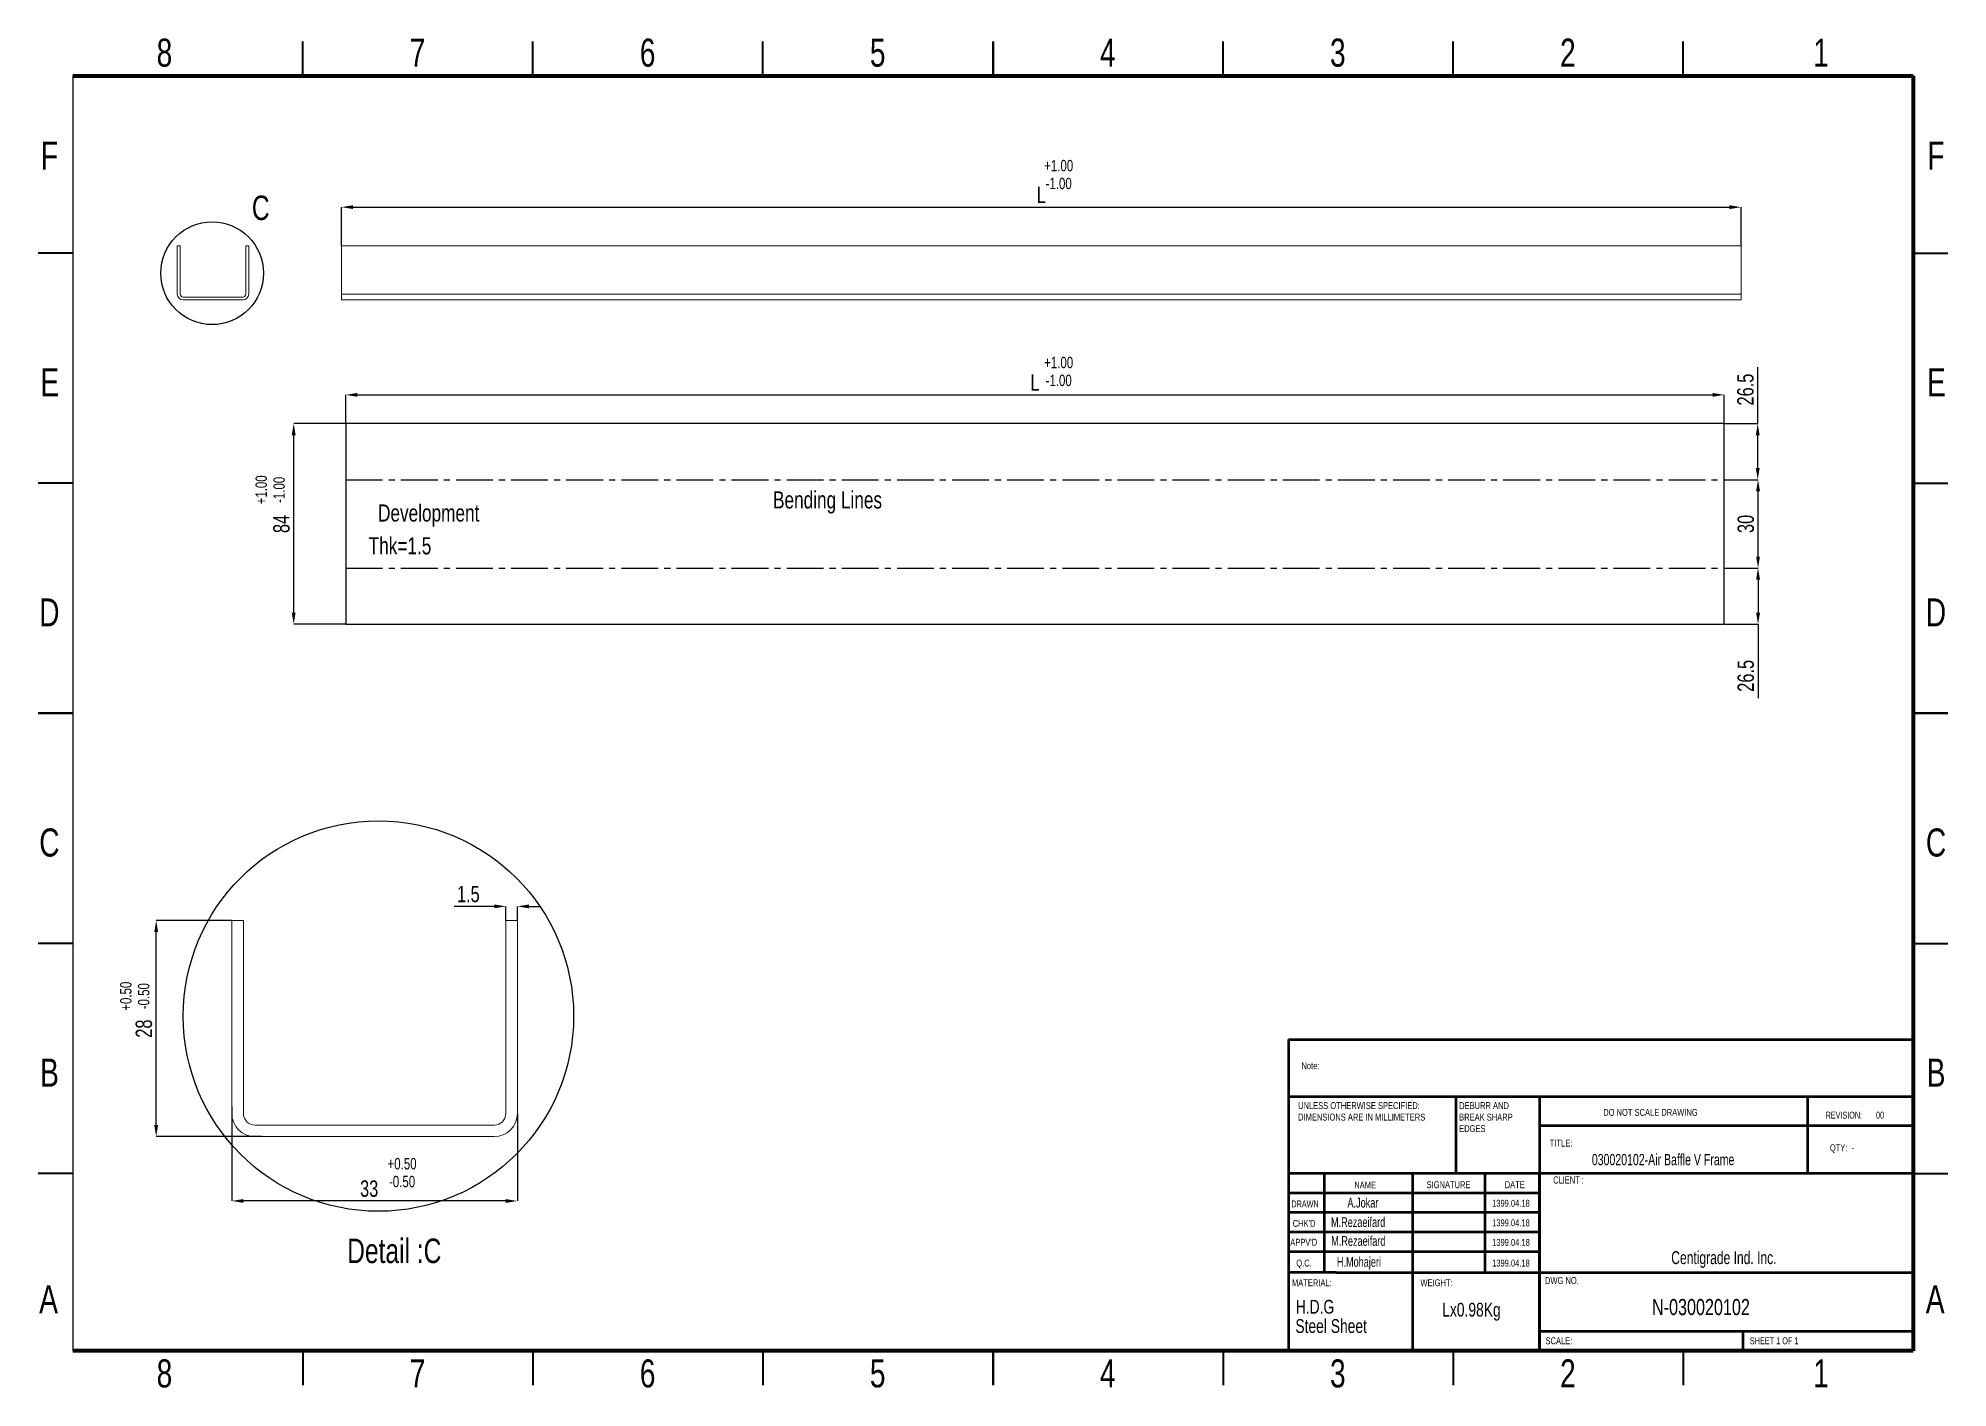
# Model space of a CAD drawing. Header units: millimetres. Extents: x 914 to 1904, y 302 to 1002.
import ezdxf

# ---------------------------------------------------------------- set-up
doc = ezdxf.new("R2010")
doc.units = ezdxf.units.MM
doc.linetypes.add('CENTER2', pattern=[28.575, 19.05, -3.175, 3.175, -3.175])
doc.linetypes.add('SLD-Solid', pattern=[0])
doc.styles.add('SLDTEXTSTYLE0', font='TXT', dxfattribs={"width": 0.75})
doc.styles.add('SLDTEXTSTYLE1', font='TXT', dxfattribs={"width": 0.686449})
doc.styles.add('SLDTEXTSTYLE2', font='TXT', dxfattribs={"width": 0.652778})
doc.styles.add('SLDTEXTSTYLE3', font='TXT', dxfattribs={"width": 0.692308})
doc.styles.add('SLDTEXTSTYLE4', font='TXT', dxfattribs={"width": 0.7})
doc.styles.add('SLDTEXTSTYLE5', font='TXT', dxfattribs={"width": 0.678571})
doc.dimstyles.new('SLDDIMSTYLE30', dxfattribs={"dimscale": 4, "dimtxt": 2.116667, "dimasz": 1.5, "dimexe": 0, "dimexo": 0.0625, "dimgap": 0.529167, "dimtad": 1, "dimdec": 0, "dimrnd": 1e-09, "dimzin": 12, "dimdsep": 46, "dimtxsty": 'SLDTEXTSTYLE0', "dimcen": 0.09, "dimadec": 0, "dimazin": 3, "dimtfac": 1, "dimtdec": 0, "dimtofl": 0, "dimtmove": 0, "dimatfit": 3, "dimfxl": 1, "dimfrac": 2, "dimtolj": 1, "dimtzin": 12, "dimarcsym": 0})
doc.dimstyles.new('ssss', dxfattribs={"dimscale": 4, "dimtxt": 2.116667, "dimasz": 1.5, "dimexe": 0, "dimexo": 0.0625, "dimgap": 0.529167, "dimtad": 1, "dimdec": 0, "dimlfac": 0.25, "dimrnd": 1e-09, "dimzin": 12, "dimdsep": 46, "dimtxsty": 'SLDTEXTSTYLE0', "dimcen": 0.09, "dimadec": 0, "dimazin": 3, "dimtfac": 1, "dimtdec": 0, "dimtofl": 0, "dimtmove": 0, "dimatfit": 3, "dimfxl": 1, "dimfrac": 2, "dimtolj": 1, "dimtzin": 12, "dimarcsym": 0})

# ---------------------------------------------------------------- blocks, each defined once
blk = doc.blocks.new('SW_NOTE_62')
at = {"color": 0, "linetype": 'Continuous', "lineweight": 0, "char_height": 1.5, "attachment_point": 1, "style": 'SLDTEXTSTYLE0'}
for s, insert in [('UNLESS OTHERWISE SPECIFIED:', (0, 1.93)), ('DIMENSIONS ARE IN MILLIMETERS', (0, -0.57))]:
    blk.add_mtext(s, dxfattribs=dict(at, insert=insert))
blk = doc.blocks.new('SW_NOTE_63')
at = {"color": 0, "linetype": 'Continuous', "lineweight": 0, "char_height": 1.5, "attachment_point": 1, "style": 'SLDTEXTSTYLE0'}
for s, insert in [('DEBURR AND', (0, 1.93)), ('BREAK SHARP', (0, -0.57)), ('EDGES', (0, -3.07))]:
    blk.add_mtext(s, dxfattribs=dict(at, insert=insert))
blk = doc.blocks.new('*D4')
at = {"color": 0, "lineweight": -2, "transparency": 16777216}
for p, q in [((1070.87, 894.35), (1070.87, 914.18)), ((1076.87, 914.18), (1790.41, 914.18)), ((1796.41, 894.35), (1796.41, 914.18))]:
    blk.add_line(p, q, dxfattribs=at)
at = {"color": 0, "transparency": 16777216}
for points in [[(1076.87, 915.18), (1076.87, 913.18), (1070.87, 914.18)], [(1790.41, 915.18), (1790.41, 913.18), (1796.41, 914.18)]]:
    blk.add_solid(points, dxfattribs=at)
at = {"layer": 'Defpoints', "color": 0, "transparency": 16777216}
for p in [(1796.41, 914.18), (1070.87, 894.1), (1796.41, 894.1)]:
    blk.add_point(p, dxfattribs=at)
at = {"color": 0, "transparency": 16777216, "insert": (1433.64, 920.53), "char_height": 8.467, "attachment_point": 5, "style": 'SLDTEXTSTYLE0'}
blk.add_mtext('\\A1;L', dxfattribs=at)
blk = doc.blocks.new('*D5')
at = {"color": 0, "lineweight": -2, "transparency": 16777216}
for p, q in [((1013.77, 544.35), (974.79, 544.35)), ((974.79, 438.35), (974.79, 538.35)), ((1029.49, 432.35), (974.79, 432.35))]:
    blk.add_line(p, q, dxfattribs=at)
at = {"color": 0, "transparency": 16777216}
for points in [[(973.79, 538.35), (975.79, 538.35), (974.79, 544.35)], [(973.79, 438.35), (975.79, 438.35), (974.79, 432.35)]]:
    blk.add_solid(points, dxfattribs=at)
at = {"layer": 'Defpoints', "color": 0, "transparency": 16777216}
for p in [(974.79, 544.35), (1014.02, 544.35), (1029.74, 432.35)]:
    blk.add_point(p, dxfattribs=at)
at = {"color": 0, "transparency": 16777216, "insert": (968.44, 488.35), "char_height": 8.467, "attachment_point": 5, "rotation": 90, "style": 'SLDTEXTSTYLE0'}
blk.add_mtext('\\A1;28', dxfattribs=at)
blk = doc.blocks.new('*D6')
at = {"color": 0, "lineweight": -2, "transparency": 16777216}
for p, q in [((1014.02, 447.75), (1014.02, 399)), ((1162.02, 444.1), (1162.02, 399)), ((1156.02, 399), (1020.02, 399))]:
    blk.add_line(p, q, dxfattribs=at)
at = {"color": 0, "transparency": 16777216}
for points in [[(1020.02, 400), (1020.02, 398), (1014.02, 399)], [(1156.02, 400), (1156.02, 398), (1162.02, 399)]]:
    blk.add_solid(points, dxfattribs=at)
at = {"layer": 'Defpoints', "color": 0, "transparency": 16777216}
for p in [(1014.02, 448), (1162.02, 444.35), (1014.02, 399)]:
    blk.add_point(p, dxfattribs=at)
at = {"color": 0, "transparency": 16777216, "insert": (1085.21, 405.35), "char_height": 8.467, "width": 10.5833, "attachment_point": 5, "style": 'SLDTEXTSTYLE0'}
blk.add_mtext('\\A1;33', dxfattribs=at)
blk = doc.blocks.new('*D7')
at = {"color": 0, "lineweight": -2, "transparency": 16777216}
for p, q in [((1150.02, 551.72), (1129.2, 551.72)), ((1156.02, 544.6), (1156.02, 551.72)), ((1162.02, 544.6), (1162.02, 551.72)), ((1168.02, 551.72), (1174.02, 551.72))]:
    blk.add_line(p, q, dxfattribs=at)
at = {"color": 0, "transparency": 16777216}
for points in [[(1150.02, 552.72), (1150.02, 550.72), (1156.02, 551.72)], [(1168.02, 552.72), (1168.02, 550.72), (1162.02, 551.72)]]:
    blk.add_solid(points, dxfattribs=at)
at = {"layer": 'Defpoints', "color": 0, "transparency": 16777216}
for p in [(1156.02, 551.72), (1156.02, 544.35), (1162.02, 544.35)]:
    blk.add_point(p, dxfattribs=at)
at = {"color": 0, "transparency": 16777216, "insert": (1136.61, 558.07), "char_height": 8.467, "attachment_point": 5, "style": 'SLDTEXTSTYLE0'}
blk.add_mtext('\\A1;1.5', dxfattribs=at)
blk = doc.blocks.new('*D8')
at = {"color": 0, "lineweight": -2, "transparency": 16777216}
for p, q in [((1072.85, 801.98), (1046.08, 801.98)), ((1046.08, 703.96), (1046.08, 795.98)), ((1072.85, 697.96), (1046.08, 697.96))]:
    blk.add_line(p, q, dxfattribs=at)
at = {"color": 0, "transparency": 16777216}
for points in [[(1045.08, 795.98), (1047.08, 795.98), (1046.08, 801.98)], [(1045.08, 703.96), (1047.08, 703.96), (1046.08, 697.96)]]:
    blk.add_solid(points, dxfattribs=at)
at = {"layer": 'Defpoints', "color": 0, "transparency": 16777216}
for p in [(1046.08, 801.98), (1073.1, 801.98), (1073.1, 697.96)]:
    blk.add_point(p, dxfattribs=at)
at = {"color": 0, "transparency": 16777216, "insert": (1039.73, 749.97), "char_height": 8.467, "attachment_point": 5, "rotation": 90, "style": 'SLDTEXTSTYLE0'}
blk.add_mtext('\\A1;84', dxfattribs=at)
blk = doc.blocks.new('*D9')
at = {"color": 0, "lineweight": -2, "transparency": 16777216}
for p, q in [((1073.1, 802.23), (1073.1, 816.87)), ((1079.1, 816.87), (1781.71, 816.87)), ((1787.71, 802.23), (1787.71, 816.87))]:
    blk.add_line(p, q, dxfattribs=at)
at = {"color": 0, "transparency": 16777216}
for points in [[(1079.1, 817.87), (1079.1, 815.87), (1073.1, 816.87)], [(1781.71, 817.87), (1781.71, 815.87), (1787.71, 816.87)]]:
    blk.add_solid(points, dxfattribs=at)
at = {"layer": 'Defpoints', "color": 0, "transparency": 16777216}
for p in [(1787.71, 816.87), (1073.1, 801.98), (1787.71, 801.98)]:
    blk.add_point(p, dxfattribs=at)
at = {"color": 0, "transparency": 16777216, "insert": (1430.4, 823.22), "char_height": 8.467, "attachment_point": 5, "style": 'SLDTEXTSTYLE0'}
blk.add_mtext('\\A1;L', dxfattribs=at)
blk = doc.blocks.new('*D10')
at = {"color": 0, "lineweight": -2, "transparency": 16777216}
for p, q in [((1787.96, 727.06), (1805.24, 727.06)), ((1805.24, 721.06), (1805.24, 703.96)), ((1787.96, 697.96), (1805.24, 697.96)), ((1805.24, 697.96), (1805.24, 659.59))]:
    blk.add_line(p, q, dxfattribs=at)
at = {"color": 0, "transparency": 16777216}
for points in [[(1804.24, 721.06), (1806.24, 721.06), (1805.24, 727.06)], [(1804.24, 703.96), (1806.24, 703.96), (1805.24, 697.96)]]:
    blk.add_solid(points, dxfattribs=at)
at = {"layer": 'Defpoints', "color": 0, "transparency": 16777216}
for p in [(1787.71, 727.06), (1787.71, 697.96), (1805.24, 697.96)]:
    blk.add_point(p, dxfattribs=at)
at = {"color": 0, "transparency": 16777216, "insert": (1798.89, 671.23), "char_height": 8.467, "attachment_point": 5, "rotation": 90, "style": 'SLDTEXTSTYLE0'}
blk.add_mtext('\\A1;26.5', dxfattribs=at)
blk = doc.blocks.new('*D11')
at = {"color": 0, "lineweight": -2, "transparency": 16777216}
for p, q in [((1787.96, 772.89), (1805.24, 772.89)), ((1805.24, 733.06), (1805.24, 766.89)), ((1787.96, 727.06), (1805.24, 727.06))]:
    blk.add_line(p, q, dxfattribs=at)
at = {"color": 0, "transparency": 16777216}
for points in [[(1804.24, 766.89), (1806.24, 766.89), (1805.24, 772.89)], [(1804.24, 733.06), (1806.24, 733.06), (1805.24, 727.06)]]:
    blk.add_solid(points, dxfattribs=at)
at = {"layer": 'Defpoints', "color": 0, "transparency": 16777216}
for p in [(1787.71, 772.89), (1805.24, 772.89), (1787.71, 727.06)]:
    blk.add_point(p, dxfattribs=at)
at = {"color": 0, "transparency": 16777216, "insert": (1798.89, 749.97), "char_height": 8.467, "attachment_point": 5, "rotation": 90, "style": 'SLDTEXTSTYLE0'}
blk.add_mtext('\\A1;30', dxfattribs=at)
blk = doc.blocks.new('*D3')
at = {"color": 0, "lineweight": -2, "transparency": 16777216}
for p, q in [((1805.07, 801.98), (1805.07, 831.26)), ((1787.96, 801.98), (1805.07, 801.98)), ((1805.07, 778.89), (1805.07, 795.98)), ((1787.96, 772.89), (1805.07, 772.89))]:
    blk.add_line(p, q, dxfattribs=at)
at = {"color": 0, "transparency": 16777216}
for points in [[(1804.07, 795.98), (1806.07, 795.98), (1805.07, 801.98)], [(1804.07, 778.89), (1806.07, 778.89), (1805.07, 772.89)]]:
    blk.add_solid(points, dxfattribs=at)
at = {"layer": 'Defpoints', "color": 0, "transparency": 16777216}
for p in [(1787.71, 801.98), (1805.07, 801.98), (1787.71, 772.89)]:
    blk.add_point(p, dxfattribs=at)
at = {"color": 0, "transparency": 16777216, "insert": (1798.72, 819.62), "char_height": 8.467, "attachment_point": 5, "rotation": 90, "style": 'SLDTEXTSTYLE0'}
blk.add_mtext('\\A1;26.5', dxfattribs=at)

msp = doc.modelspace()

# ---------------------------------------------------------------- linework, layer by layer
at = {"color": 7, "linetype": 'Continuous', "lineweight": 35}
for p, q in [((1050.79, 982.19), (1050.79, 1000.09)), ((1170.06, 982.19), (1170.06, 1000.09)), ((1289.34, 982.19), (1289.34, 1000.09)), ((1408.62, 1000.09), (1408.62, 982.19)), ((1408.62, 982.19), (1408.62, 1000.09)), ((1527.89, 982.19), (1527.89, 1000.09)), ((1647.17, 982.19), (1647.17, 1000.09)), ((1766.45, 982.19), (1766.45, 1000.09)), ((931.51, 890.35), (913.62, 890.35)), ((1885.72, 890.35), (1903.61, 890.35)), ((931.51, 771.07), (913.62, 771.07)), ((1885.72, 771.07), (1903.61, 771.07)), ((913.62, 651.8), (931.51, 651.8)), ((931.51, 651.8), (913.62, 651.8)), ((1903.61, 651.8), (1885.72, 651.8)), ((1885.72, 651.8), (1903.61, 651.8)), ((931.51, 532.52), (913.62, 532.52)), ((1885.72, 532.52), (1903.61, 532.52)), ((931.51, 413.25), (913.62, 413.25)), ((1885.72, 413.25), (1903.61, 413.25)), ((1050.79, 321.4), (1050.79, 303.51)), ((1170.06, 321.4), (1170.06, 303.51)), ((1289.34, 321.4), (1289.34, 303.51)), ((1408.62, 303.51), (1408.62, 321.4)), ((1408.62, 321.4), (1408.62, 303.51)), ((1527.89, 321.4), (1527.89, 303.51)), ((1647.17, 321.4), (1647.17, 303.51)), ((1766.45, 321.4), (1766.45, 303.51))]:
    msp.add_line(p, q, dxfattribs=at)
at = {"color": 7, "linetype": 'Continuous', "lineweight": 70}
for p, q in [((931.51, 982.19), (1885.72, 982.19)), ((1885.72, 982.19), (1885.72, 321.4)), ((1885.72, 321.4), (931.51, 321.4))]:
    msp.add_line(p, q, dxfattribs=at)
msp.add_line((931.51, 982.19), (931.51, 321.4))
at = {"linetype": 'SLD-Solid', "lineweight": 15}
for p, q in [((985.74, 869.1), (985.74, 894.1)), ((985.74, 894.1), (987.24, 894.1)), ((987.24, 869.1), (987.24, 894.1)), ((1021.24, 894.1), (1021.24, 869.1)), ((1021.24, 894.1), (1022.74, 894.1)), ((1022.74, 894.1), (1022.74, 869.1)), ((1070.87, 894.1), (1070.87, 869.1)), ((1070.87, 894.1), (1796.41, 894.1)), ((1796.41, 894.1), (1796.41, 869.1)), ((1019.74, 867.6), (988.74, 867.6)), ((1019.74, 866.1), (988.74, 866.1)), ((1070.87, 869.1), (1070.87, 866.1)), ((1070.87, 869.1), (1796.41, 869.1)), ((1070.87, 866.1), (1796.41, 866.1)), ((1796.41, 869.1), (1796.41, 866.1)), ((1014.02, 444.35), (1014.02, 544.35)), ((1014.02, 544.35), (1020.02, 544.35)), ((1020.02, 444.35), (1020.02, 544.35)), ((1156.02, 544.35), (1156.02, 444.35)), ((1156.02, 544.35), (1162.02, 544.35)), ((1162.02, 544.35), (1162.02, 444.35)), ((1150.02, 438.35), (1026.02, 438.35)), ((1150.02, 432.35), (1026.02, 432.35))]:
    msp.add_line(p, q, dxfattribs=at)
at = {"linetype": 'CENTER2'}
for p, q in [((1073.1, 772.89), (1787.71, 772.89)), ((1073.1, 727.06), (1787.71, 727.06))]:
    msp.add_line(p, q, dxfattribs=at)
at = {"color": 7, "linetype": 'Continuous', "lineweight": 50}
for p, q in [((1561.77, 482.66), (1885.72, 482.66)), ((1561.77, 482.66), (1561.77, 453.2)), ((1561.77, 453.2), (1885.72, 453.2)), ((1561.77, 453.2), (1561.77, 322)), ((1648.6, 453.2), (1648.6, 413.25)), ((1692.02, 453.2), (1692.02, 321.4)), ((1831.07, 413.25), (1831.07, 453.2)), ((1885.72, 438), (1692.02, 438)), ((1885.72, 413.25), (1561.77, 413.25)), ((1580.37, 413.25), (1580.37, 361.96)), ((1626.16, 413.25), (1626.16, 322)), ((1663.64, 413.25), (1663.64, 361.96)), ((1692.02, 322), (1692.02, 413.25)), ((1692.02, 403.11), (1561.77, 403.11)), ((1692.02, 392.97), (1561.77, 392.97)), ((1692.02, 382.83), (1561.77, 382.83)), ((1692.02, 372.69), (1561.77, 372.69)), ((1586.58, 361.96), (1561.77, 361.96)), ((1586.58, 361.96), (1885.72, 361.96)), ((1692.02, 331.54), (1885.72, 331.54)), ((1797.46, 321.4), (1797.46, 331.54))]:
    msp.add_line(p, q, dxfattribs=at)
msp.add_lwpolyline([(1787.71, 801.98), (1073.1, 801.98), (1073.1, 697.96), (1787.71, 697.96)], close=True)
for centre, radius in [((1003.81, 879.93), 26.63), ((1090, 494.85), 101.19)]:
    msp.add_circle(centre, radius)
at = {"linetype": 'SLD-Solid', "lineweight": 15}
for centre, radius, start, end in [((988.74, 869.1), 3, 180.00005, 269.99995), ((988.74, 869.1), 1.5, 180.00005, 269.99999), ((1019.74, 869.1), 1.5, 270.00001, 359.99995), ((1019.74, 869.1), 3, 270.00005, 359.99995), ((1026.02, 444.35), 12, 180.00005, 269.99995), ((1026.02, 444.35), 6, 180.00005, 269.99999), ((1150.02, 444.35), 6, 270.00001, 359.99995), ((1150.02, 444.35), 12, 270.00005, 359.99995)]:
    msp.add_arc(centre, radius, start, end, dxfattribs=at)

# ---------------------------------------------------------------- block references
at = {"color": 7, "linetype": 'Continuous', "lineweight": 0, "xscale": 2.385527494765562, "yscale": 2.385527494765562, "zscale": 2.385527494765562}
for name, p in [('SW_NOTE_62', (1566.8, 445.62)), ('SW_NOTE_63', (1650.29, 445.62))]:
    msp.add_blockref(name, p, dxfattribs=at)

# ---------------------------------------------------------------- texts
at = {"color": 7, "linetype": 'Continuous', "lineweight": 0}
for s, insert, char_height, attachment_point, style in [('8', (979.08, 1001.55), 14.54, 2, 'SLDTEXTSTYLE0'), ('7', (1110.28, 1001.55), 14.54, 2, 'SLDTEXTSTYLE0'), ('6', (1229.56, 1001.55), 14.54, 2, 'SLDTEXTSTYLE0'), ('5', (1348.83, 1001.55), 14.54, 2, 'SLDTEXTSTYLE0'), ('4', (1468.11, 1001.55), 14.54, 2, 'SLDTEXTSTYLE0'), ('3', (1587.38, 1001.55), 14.54, 2, 'SLDTEXTSTYLE0'), ('2', (1706.66, 1001.55), 14.54, 2, 'SLDTEXTSTYLE0'), ('1', (1837.87, 1001.55), 14.54, 2, 'SLDTEXTSTYLE0'), ('F', (919.43, 948.14), 14.54, 2, 'SLDTEXTSTYLE0'), ('F', (1897.5, 948.14), 14.54, 2, 'SLDTEXTSTYLE0'), ('E', (919.61, 830.66), 14.54, 2, 'SLDTEXTSTYLE0'), ('E', (1897.68, 830.66), 14.54, 2, 'SLDTEXTSTYLE0'), ('D', (919.42, 711.38), 14.54, 2, 'SLDTEXTSTYLE0'), ('D', (1897.48, 711.38), 14.54, 2, 'SLDTEXTSTYLE0'), ('C', (919.43, 592.1), 14.54, 2, 'SLDTEXTSTYLE0'), ('C', (1897.5, 592.1), 14.54, 2, 'SLDTEXTSTYLE0'), ('B', (919.47, 472.83), 14.54, 2, 'SLDTEXTSTYLE0'), ('Note:', (1568.52, 470.9), 3.578, 1, 'SLDTEXTSTYLE0'), ('B', (1897.54, 472.83), 14.54, 2, 'SLDTEXTSTYLE0'), ('DO NOT SCALE DRAWING', (1724.97, 446.72), 3.5783, 1, 'SLDTEXTSTYLE0'), ('REVISION:       00', (1840.29, 445.29), 3.5783, 1, 'SLDTEXTSTYLE2'), ('TITLE:', (1697.29, 430.82), 3.578, 1, 'SLDTEXTSTYLE0'), ('QTY:  -', (1842.49, 428.36), 3.578, 1, 'SLDTEXTSTYLE5'), ('030020102-Air Baffle V Frame', (1719.07, 423.37), 5.8445, 1, 'SLDTEXTSTYLE4'), ('NAME', (1595.93, 409.07), 3.578, 1, 'SLDTEXTSTYLE0'), ('SIGNATURE', (1633.41, 409.22), 3.578, 1, 'SLDTEXTSTYLE0'), ('DATE', (1673.93, 409.22), 3.578, 1, 'SLDTEXTSTYLE0'), ('CLIENT :', (1699.08, 411.78), 3.787, 1, 'SLDTEXTSTYLE4'), ('DRAWN', (1563.3, 399.25), 3.578, 1, 'SLDTEXTSTYLE1'), ('A.Jokar', (1592.38, 400.65), 5.049, 1, 'SLDTEXTSTYLE4'), ('1399.04.18', (1667.37, 399.6), 3.578, 1, 'SLDTEXTSTYLE0'), ("CHK'D", (1564.01, 389.18), 3.578, 1, 'SLDTEXTSTYLE0'), ('M.Rezaeifard', (1583.85, 390.57), 5.0494, 1, 'SLDTEXTSTYLE4'), ('1399.04.18', (1667.37, 389.46), 3.578, 1, 'SLDTEXTSTYLE0'), ("APPV'D", (1562.73, 379.41), 3.578, 1, 'SLDTEXTSTYLE0'), ('M.Rezaeifard', (1583.96, 380.8), 5.0494, 1, 'SLDTEXTSTYLE4'), ('1399.04.18', (1667.37, 379.33), 3.578, 1, 'SLDTEXTSTYLE0'), ('Q.C.', (1565.86, 368.58), 3.578, 1, 'SLDTEXTSTYLE0'), ('H.Mohajeri', (1586.9, 369.97), 5.049, 1, 'SLDTEXTSTYLE4'), ('1399.04.18', (1667.37, 368.59), 3.578, 1, 'SLDTEXTSTYLE0'), ('Centigrade Ind. Inc.', (1760.25, 372.96), 6.6795, 1, 'SLDTEXTSTYLE4'), ('MATERIAL:', (1563.62, 358.39), 3.578, 1, 'SLDTEXTSTYLE0'), ('WEIGHT:', (1630.22, 358.39), 3.575, 1, 'SLDTEXTSTYLE0'), ('DWG NO.', (1694.77, 359.54), 3.578, 1, 'SLDTEXTSTYLE0'), ('A', (919, 355.34), 14.54, 2, 'SLDTEXTSTYLE0'), ('H.D.G', (1565.6, 347.74), 7.15, 1, 'SLDTEXTSTYLE0'), ('N-030020102', (1750.26, 348.2), 8.3493, 1, 'SLDTEXTSTYLE0'), ('A', (1897.07, 355.34), 14.54, 2, 'SLDTEXTSTYLE0'), ('Steel Sheet', (1565.39, 337.75), 7.1499, 1, 'SLDTEXTSTYLE0'), ('Lx0.98Kg', (1641.51, 346.23), 7.15, 1, 'SLDTEXTSTYLE0'), ('SCALE:', (1695.06, 328.32), 3.578, 1, 'SLDTEXTSTYLE0'), ('SHEET 1 OF 1', (1800.98, 328.32), 3.5783, 1, 'SLDTEXTSTYLE3'), ('8', (979.08, 316.9), 14.54, 2, 'SLDTEXTSTYLE0'), ('7', (1110.28, 316.9), 14.54, 2, 'SLDTEXTSTYLE0'), ('6', (1229.56, 316.9), 14.54, 2, 'SLDTEXTSTYLE0'), ('5', (1348.83, 316.9), 14.54, 2, 'SLDTEXTSTYLE0'), ('4', (1468.11, 316.9), 14.54, 2, 'SLDTEXTSTYLE0'), ('3', (1587.38, 316.9), 14.54, 2, 'SLDTEXTSTYLE0'), ('2', (1706.66, 316.9), 14.54, 2, 'SLDTEXTSTYLE0'), ('1', (1837.87, 316.9), 14.54, 2, 'SLDTEXTSTYLE0')]:
    msp.add_mtext(s, dxfattribs=dict(at, insert=insert, char_height=char_height, attachment_point=attachment_point, style=style))
at = {"color": 7, "linetype": 'Continuous', "lineweight": 18, "char_height": 5.927, "attachment_point": 2, "style": 'SLDTEXTSTYLE0'}
for s, insert in [('\\A1;+1.00', (1442.66, 938.7)), ('\\A1;-1.00', (1442.66, 929.44)), ('\\A1;+1.00', (1442.66, 836.61)), ('\\A1;-1.00', (1442.66, 827.35)), ('\\A1;+0.50', (1102.26, 421.29)), ('\\A1;-0.50', (1102.26, 412.04))]:
    msp.add_mtext(s, dxfattribs=dict(at, insert=insert))
at = {"attachment_point": 5, "style": 'SLDTEXTSTYLE0'}
for s, insert, char_height in [('C', (1028.98, 913.75), 12.7), ('Bending Lines', (1322.84, 761.1), 8.89), ('Development', (1116.07, 754.3), 8.89), ('Thk=1.5', (1101.19, 738.58), 8.89), ('Detail :C', (1098.23, 373.07), 12.7)]:
    msp.add_mtext(s, dxfattribs=dict(at, insert=insert, char_height=char_height))
at = {"color": 7, "linetype": 'Continuous', "lineweight": 18, "char_height": 5.927, "attachment_point": 2, "rotation": 90, "style": 'SLDTEXTSTYLE0'}
for s, insert in [('\\A1;+1.00', (1026.27, 767.63)), ('\\A1;-1.00', (1035.53, 767.63)), ('\\A1;+0.50', (956.08, 505.16)), ('\\A1;-0.50', (965.33, 505.16))]:
    msp.add_mtext(s, dxfattribs=dict(at, insert=insert))

# ---------------------------------------------------------------- dimensions: what is measured, and where the dimension line sits
for base, p1, p2, dimstyle, picture, middle in [((1796.41, 914.18), (1070.87, 894.1), (1796.41, 894.1), 'SLDDIMSTYLE30', '*D4', (1433.64, 920.53)), ((1787.71, 816.87), (1073.1, 801.98), (1787.71, 801.98), 'ssss', '*D9', (1430.4, 823.22))]:
    dim = msp.add_linear_dim(base=base, p1=p1, p2=p2, text='L', dimstyle=dimstyle)
    dim.commit()
    dim.dimension.update_dxf_attribs({"geometry": picture, "text_midpoint": middle})
for base, p1, p2, picture, middle in [((1805.07, 801.98), (1787.71, 772.89), (1787.71, 801.98), '*D3', (1805.07, 819.62)), ((1805.24, 697.96), (1787.71, 727.06), (1787.71, 697.96), '*D10', (1805.24, 671.23))]:
    dim = msp.add_linear_dim(base=base, p1=p1, p2=p2, angle=90, text='26.5', dimstyle='ssss')
    dim.commit()
    dim.dimension.update_dxf_attribs({"geometry": picture, "text_midpoint": middle, "dimtype": 160})
for base, p1, p2, text, picture, middle in [((1046.08, 801.98), (1073.1, 697.96), (1073.1, 801.98), '84', '*D8', (1039.73, 749.97)), ((1805.24, 772.89), (1787.71, 727.06), (1787.71, 772.89), '30', '*D11', (1798.89, 749.97))]:
    dim = msp.add_linear_dim(base=base, p1=p1, p2=p2, angle=90, text=text, dimstyle='ssss')
    dim.commit()
    dim.dimension.update_dxf_attribs({"geometry": picture, "text_midpoint": middle})
for base, p1, p2, text, picture, middle in [((1156.02, 551.72), (1162.02, 544.35), (1156.02, 544.35), '1.5', '*D7', (1136.61, 551.72)), ((1014.02, 399), (1162.02, 444.35), (1014.02, 448), '33', '*D6', (1085.21, 399))]:
    dim = msp.add_linear_dim(base=base, p1=p1, p2=p2, text=text, dimstyle='ssss')
    dim.commit()
    dim.dimension.update_dxf_attribs({"geometry": picture, "text_midpoint": middle, "dimtype": 160})
dim = msp.add_linear_dim(base=(974.79, 544.35), p1=(1029.74, 432.35), p2=(1014.02, 544.35), angle=90, dimstyle='ssss')
dim.commit()
dim.dimension.update_dxf_attribs({"geometry": '*D5', "text_midpoint": (968.44, 488.35)})

doc.saveas('drawing.dxf')
